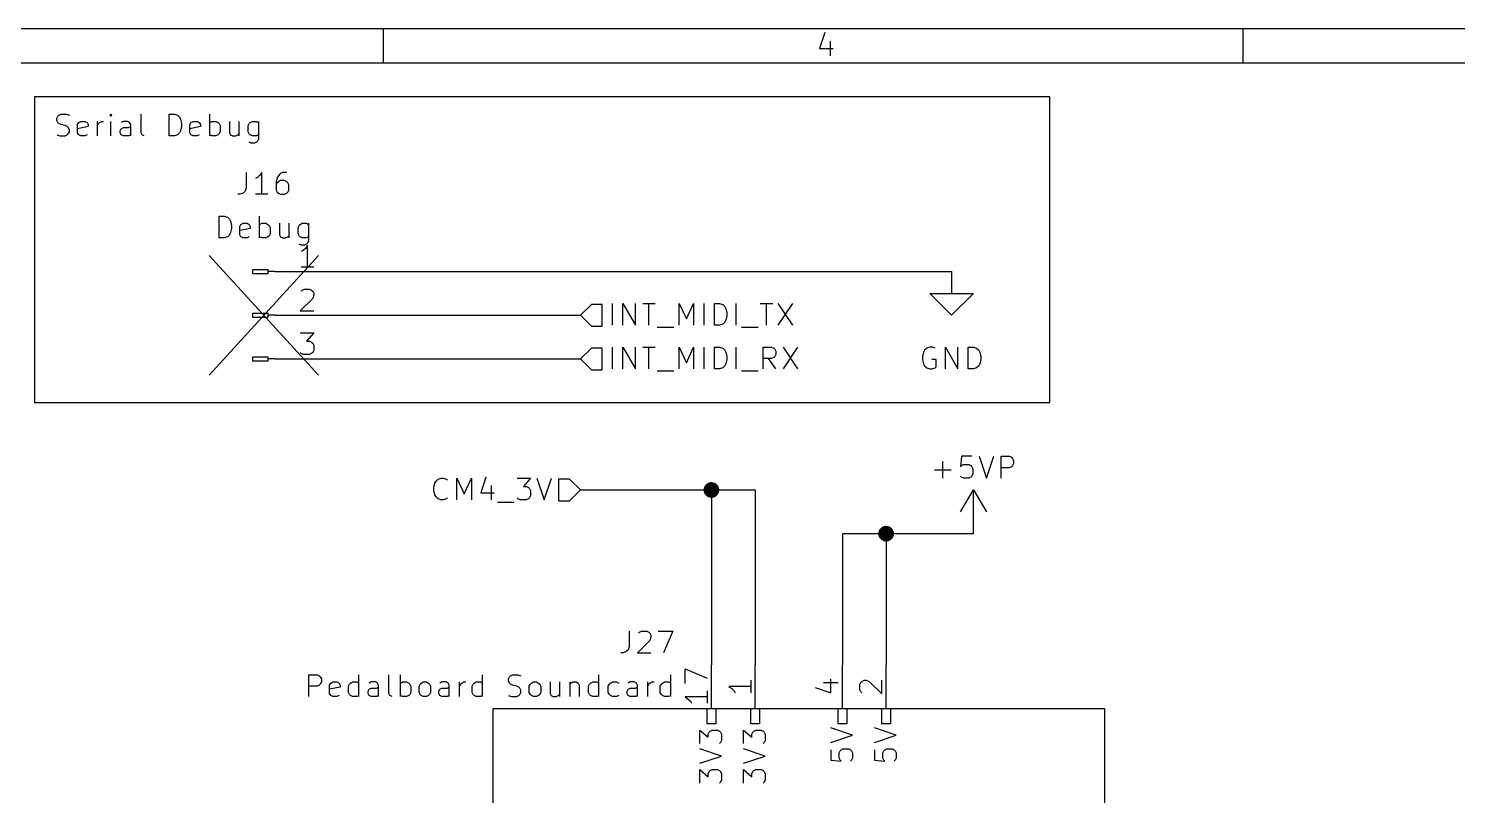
# Model space of a CAD drawing. Header units: millimetres. Extents: x 10 to 287, y -200 to -10.
# Drawn here: x 139.4 to 222.5, y -54.6 to -10 of the extents above; entities that cross this region are included whole.
import ezdxf

# ---------------------------------------------------------------- set-up
doc = ezdxf.new("R2010")
doc.units = ezdxf.units.MM
for name, color, linetype in [('GRAYTHREE', 253, 'CONTINUOUS'), ('GREENSIXTYFIVE', 129, 'CONTINUOUS'), ('LIGHTBLUE', 172, 'CONTINUOUS'), ('LIGHTGREEN', 92, 'CONTINUOUS'), ('LIGHTRED', 12, 'CONTINUOUS'), ('PURERED', 1, 'CONTINUOUS'), ('RED', 14, 'CONTINUOUS'), ('WHITE', 250, 'CONTINUOUS'), ('YELLOWTHREE', 44, 'CONTINUOUS')]:
    doc.layers.add(name, color=color, linetype=linetype)

msp = doc.modelspace()

# ---------------------------------------------------------------- linework, layer by layer
at = {"layer": 'GRAYTHREE', "linetype": 'CONTINUOUS'}
for p, q in [((152.0069, -18.3592), (152.0069, -19.2664)), ((152.6721, -18.6616), (152.5512, -18.7221)), ((152.7931, -18.5407), (152.6721, -18.6616)), ((152.914, -18.3592), (152.7931, -18.5407)), ((152.914, -19.6292), (152.914, -18.3592)), ((153.8211, -18.6616), (153.7607, -18.9035)), ((153.7607, -18.9035), (153.7607, -19.3873)), ((153.8211, -18.964), (153.7607, -19.0849)), ((153.9421, -18.4802), (153.8211, -18.6616)), ((153.8816, -18.9035), (153.8211, -18.964)), ((154.0026, -18.843), (153.8816, -18.9035)), ((154.0026, -18.4197), (153.9421, -18.4802)), ((154.1235, -18.3592), (154.0026, -18.4197)), ((154.2445, -18.843), (154.0026, -18.843)), ((154.3654, -18.3592), (154.1235, -18.3592)), ((154.3654, -18.9035), (154.2445, -18.843)), ((154.4259, -18.964), (154.3654, -18.9035)), ((154.4864, -19.0849), (154.4259, -18.964)), ((154.4864, -19.3873), (154.4864, -19.0849)), ((151.644, -19.6292), (151.5231, -19.6292)), ((151.8255, -19.5688), (151.644, -19.6292)), ((151.9464, -19.4478), (151.8255, -19.5688)), ((152.0069, -19.2664), (151.9464, -19.4478)), ((153.2769, -19.6292), (152.5512, -19.6292)), ((153.7607, -19.3873), (153.8211, -19.5083)), ((153.8211, -19.5083), (153.8816, -19.5688)), ((153.8816, -19.5688), (154.0026, -19.6292)), ((154.0026, -19.6292), (154.2445, -19.6292)), ((154.2445, -19.6292), (154.3654, -19.5688)), ((154.3654, -19.5688), (154.4259, -19.5083)), ((154.4259, -19.5083), (154.4864, -19.3873)), ((150.4345, -22.1692), (150.4345, -20.8992)), ((150.4345, -20.8992), (150.7369, -20.8992)), ((150.7369, -20.8992), (150.9183, -20.9597)), ((150.9183, -20.9597), (151.0393, -21.0807)), ((151.0393, -21.0807), (151.0998, -21.2016)), ((151.0998, -21.2016), (151.1602, -21.4435)), ((151.1602, -21.4435), (151.1602, -21.6249)), ((151.6441, -21.504), (151.7045, -21.383)), ((151.6441, -21.9878), (151.6441, -21.504)), ((151.7045, -21.383), (151.8255, -21.3226)), ((151.8255, -21.3226), (152.0674, -21.3226)), ((152.0674, -21.3226), (152.1883, -21.383)), ((152.1883, -21.383), (152.2488, -21.504)), ((152.2488, -21.504), (152.2488, -21.6249)), ((152.7931, -22.1692), (152.7931, -20.8992)), ((152.7931, -21.383), (152.9141, -21.3226)), ((152.9141, -21.3226), (153.156, -21.3226)), ((153.156, -21.3226), (153.2769, -21.383)), ((153.2769, -21.383), (153.3374, -21.4435)), ((153.3374, -21.4435), (153.3979, -21.5645)), ((153.3979, -21.5645), (153.3979, -21.9273)), ((153.9421, -21.3226), (153.9421, -21.9878)), ((154.4864, -21.3226), (154.4864, -22.1692)), ((155.0307, -21.5645), (155.0911, -21.4435)), ((155.0307, -21.9273), (155.0307, -21.5645)), ((155.0911, -21.4435), (155.1516, -21.383)), ((155.1516, -21.383), (155.2726, -21.3226)), ((155.2726, -21.3226), (155.5145, -21.3226)), ((155.5145, -21.3226), (155.6354, -21.383)), ((155.6354, -21.3226), (155.6354, -22.3507)), ((150.7369, -22.1692), (150.4345, -22.1692)), ((150.9183, -22.1088), (150.7369, -22.1692)), ((151.0393, -21.9878), (150.9183, -22.1088)), ((151.0998, -21.8668), (151.0393, -21.9878)), ((151.1602, -21.6249), (151.0998, -21.8668)), ((152.2488, -21.6249), (151.6441, -21.7459)), ((151.7045, -22.1088), (151.6441, -21.9878)), ((151.8255, -22.1692), (151.7045, -22.1088)), ((152.0674, -22.1692), (151.8255, -22.1692)), ((152.1883, -22.1088), (152.0674, -22.1692)), ((152.9141, -22.1692), (152.7931, -22.1088)), ((153.156, -22.1692), (152.9141, -22.1692)), ((153.2769, -22.1088), (153.156, -22.1692)), ((153.3374, -22.0483), (153.2769, -22.1088)), ((153.3979, -21.9273), (153.3374, -22.0483)), ((153.9421, -21.9878), (154.0026, -22.1088)), ((154.0026, -22.1088), (154.1236, -22.1692)), ((154.1236, -22.1692), (154.305, -22.1692)), ((154.305, -22.1692), (154.4259, -22.1088)), ((154.4259, -22.1088), (154.4864, -22.0483)), ((155.0911, -22.0483), (155.0307, -21.9273)), ((155.1516, -22.1088), (155.0911, -22.0483)), ((155.2726, -22.1692), (155.1516, -22.1088)), ((155.5145, -22.1692), (155.2726, -22.1692)), ((155.6354, -22.1088), (155.5145, -22.1692)), ((155.6354, -22.3507), (155.5749, -22.4716)), ((155.2121, -22.5926), (155.0911, -22.5321)), ((155.3935, -22.5926), (155.2121, -22.5926)), ((155.3331, -22.9053), (155.2122, -22.9658)), ((155.4541, -22.7844), (155.3331, -22.9053)), ((155.5145, -22.5321), (155.3935, -22.5926)), ((155.575, -22.6029), (155.4541, -22.7844)), ((155.5749, -22.4716), (155.5145, -22.5321)), ((155.575, -23.8729), (155.575, -22.6029)), ((152.4, -24.257), (152.4, -24.003)), ((152.4, -24.003), (153.2636, -24.003)), ((153.2636, -24.003), (153.2636, -24.257)), ((155.9379, -23.8729), (155.2122, -23.8729)), ((153.2636, -24.257), (152.4, -24.257)), ((153.67, -24.13), (153.2636, -24.13)), ((153.67, -24.13), (157.48, -24.13)), ((155.8774, -25.6872), (155.1517, -26.4129)), ((155.2122, -25.2639), (155.2726, -25.2034)), ((155.2726, -25.2034), (155.3936, -25.1429)), ((155.3936, -25.1429), (155.696, -25.1429)), ((155.696, -25.1429), (155.8169, -25.2034)), ((155.8169, -25.2034), (155.8774, -25.2639)), ((155.8774, -25.2639), (155.9379, -25.3848)), ((155.9379, -25.5058), (155.8774, -25.6872)), ((155.9379, -25.3848), (155.9379, -25.5058)), ((152.4, -26.797), (152.4, -26.543)), ((152.4, -26.543), (153.2636, -26.543)), ((153.2636, -26.543), (153.2636, -26.797)), ((155.1517, -26.4129), (155.9379, -26.4129)), ((153.2636, -26.797), (152.4, -26.797)), ((153.67, -26.67), (153.2636, -26.67)), ((153.67, -26.67), (157.48, -26.67)), ((155.1517, -27.6829), (155.9379, -27.6829)), ((155.9379, -27.6829), (155.5145, -28.1667)), ((155.5145, -28.1667), (155.696, -28.1667)), ((155.696, -28.1667), (155.8169, -28.2272)), ((155.8169, -28.2272), (155.8774, -28.2877)), ((152.4, -29.337), (152.4, -29.083)), ((152.4, -29.083), (153.2636, -29.083)), ((153.2636, -29.083), (153.2636, -29.337)), ((155.2122, -28.8925), (155.1517, -28.832)), ((155.3331, -28.9529), (155.2122, -28.8925)), ((155.696, -28.9529), (155.3331, -28.9529)), ((155.8169, -28.8925), (155.696, -28.9529)), ((155.8774, -28.832), (155.8169, -28.8925)), ((155.8774, -28.2877), (155.9379, -28.4086)), ((155.9379, -28.711), (155.8774, -28.832)), ((155.9379, -28.4086), (155.9379, -28.711)), ((153.2636, -29.337), (152.4, -29.337)), ((153.67, -29.21), (153.2636, -29.21)), ((153.67, -29.21), (157.48, -29.21))]:
    msp.add_line(p, q, dxfattribs=at)
at = {"layer": 'GREENSIXTYFIVE', "linetype": 'CONTINUOUS'}
for p, q in [((191.4071, -28.8216), (191.3467, -29.0635)), ((191.3467, -29.0635), (191.3467, -29.2449)), ((191.4676, -28.7007), (191.4071, -28.8216)), ((191.5886, -28.5797), (191.4676, -28.7007)), ((191.77, -28.5192), (191.5886, -28.5797)), ((191.9514, -28.5192), (191.77, -28.5192)), ((192.0724, -28.5797), (191.9514, -28.5192)), ((192.6771, -29.7892), (192.6771, -28.5192)), ((192.6771, -28.5192), (193.4028, -29.7892)), ((193.4028, -29.7892), (193.4028, -28.5192)), ((194.0076, -29.7892), (194.0076, -28.5192)), ((194.0076, -28.5192), (194.31, -28.5192)), ((194.31, -28.5192), (194.4914, -28.5797)), ((194.4914, -28.5797), (194.6124, -28.7007)), ((194.6124, -28.7007), (194.6729, -28.8216)), ((194.6729, -28.8216), (194.7333, -29.0635)), ((194.7333, -29.0635), (194.7333, -29.2449)), ((191.3467, -29.2449), (191.4071, -29.4868)), ((191.4071, -29.4868), (191.4676, -29.6078)), ((191.4676, -29.6078), (191.5886, -29.7288)), ((191.5886, -29.7288), (191.77, -29.7892)), ((191.77, -29.7892), (191.8909, -29.7892)), ((192.1328, -29.2449), (191.8909, -29.2449)), ((191.8909, -29.7892), (192.0724, -29.7288)), ((192.0724, -29.7288), (192.1328, -29.6683)), ((192.1328, -29.6683), (192.1328, -29.2449)), ((194.31, -29.7892), (194.0076, -29.7892)), ((194.4914, -29.7288), (194.31, -29.7892)), ((194.6124, -29.6078), (194.4914, -29.7288)), ((194.6729, -29.4868), (194.6124, -29.6078)), ((194.7333, -29.2449), (194.6729, -29.4868)), ((193.6145, -34.8692), (193.5541, -35.474)), ((194.2193, -34.8692), (193.6145, -34.8692)), ((194.6426, -34.8692), (195.0659, -36.1392)), ((195.0659, -36.1392), (195.4893, -34.8692)), ((195.9126, -36.1392), (195.9126, -34.8692)), ((195.9126, -34.8692), (196.3964, -34.8692)), ((196.3964, -34.8692), (196.5174, -34.9297)), ((192.0421, -35.6554), (193.0098, -35.6554)), ((192.5259, -36.1392), (192.5259, -35.1716)), ((193.5541, -35.474), (193.6145, -35.4135)), ((193.6145, -35.4135), (193.7355, -35.353)), ((193.7355, -35.353), (194.0379, -35.353)), ((194.0379, -35.353), (194.1588, -35.4135)), ((194.1588, -35.4135), (194.2193, -35.474)), ((194.2193, -35.474), (194.2798, -35.5949)), ((194.2798, -35.5949), (194.2798, -35.8973)), ((196.3964, -35.5345), (195.9126, -35.5345)), ((196.5174, -35.474), (196.3964, -35.5345)), ((196.5174, -34.9297), (196.5779, -34.9902)), ((196.5779, -35.4135), (196.5174, -35.474)), ((196.5779, -34.9902), (196.6383, -35.1111)), ((196.6383, -35.2926), (196.5779, -35.4135)), ((196.6383, -35.1111), (196.6383, -35.2926)), ((193.6145, -36.0788), (193.5541, -36.0183)), ((193.7355, -36.1392), (193.6145, -36.0788)), ((194.0379, -36.1392), (193.7355, -36.1392)), ((194.1588, -36.0788), (194.0379, -36.1392)), ((194.2193, -36.0183), (194.1588, -36.0788)), ((194.2798, -35.8973), (194.2193, -36.0183)), ((174.2815, -45.0292), (174.2815, -45.9364)), ((175.491, -45.5735), (174.7653, -46.2992)), ((174.8258, -45.1502), (174.8862, -45.0897)), ((174.8862, -45.0897), (175.0072, -45.0292)), ((175.0072, -45.0292), (175.3096, -45.0292)), ((175.3096, -45.0292), (175.4305, -45.0897)), ((175.4305, -45.0897), (175.491, -45.1502)), ((175.491, -45.1502), (175.5515, -45.2711)), ((175.5515, -45.3921), (175.491, -45.5735)), ((175.5515, -45.2711), (175.5515, -45.3921)), ((175.9748, -45.0292), (176.8214, -45.0292)), ((176.8214, -45.0292), (176.2772, -46.2992)), ((173.9186, -46.2992), (173.7977, -46.2992)), ((174.1001, -46.2388), (173.9186, -46.2992)), ((174.221, -46.1178), (174.1001, -46.2388)), ((174.2815, -45.9364), (174.221, -46.1178)), ((174.7653, -46.2992), (175.5515, -46.2992)), ((155.6553, -48.8392), (155.6553, -47.5692)), ((155.6553, -47.5692), (156.1391, -47.5692)), ((156.1391, -47.5692), (156.2601, -47.6297)), ((156.2601, -48.174), (156.1391, -48.2345)), ((156.2601, -47.6297), (156.3206, -47.6902)), ((156.3206, -48.1135), (156.2601, -48.174)), ((156.3206, -47.6902), (156.381, -47.8111)), ((156.381, -47.9926), (156.3206, -48.1135)), ((156.381, -47.8111), (156.381, -47.9926)), ((156.8649, -48.174), (156.9253, -48.053)), ((156.8649, -48.6578), (156.8649, -48.174)), ((156.9253, -48.053), (157.0463, -47.9926)), ((157.0463, -47.9926), (157.2882, -47.9926)), ((157.2882, -47.9926), (157.4091, -48.053)), ((157.4091, -48.053), (157.4696, -48.174)), ((157.4696, -48.174), (157.4696, -48.2949)), ((157.9535, -48.2345), (158.0139, -48.1135)), ((158.0139, -48.1135), (158.0744, -48.053)), ((158.0744, -48.053), (158.1954, -47.9926)), ((158.1954, -47.9926), (158.4373, -47.9926)), ((158.4373, -47.9926), (158.5582, -48.053)), ((158.5582, -48.8392), (158.5582, -47.5692)), ((159.2839, -47.9926), (159.1629, -48.053)), ((159.5258, -47.9926), (159.2839, -47.9926)), ((159.6467, -48.053), (159.5258, -47.9926)), ((159.7072, -48.174), (159.6467, -48.053)), ((159.7072, -48.8392), (159.7072, -48.174)), ((160.3119, -48.6578), (160.3119, -47.5692)), ((160.9771, -48.8392), (160.9771, -47.5692)), ((160.9771, -48.053), (161.0981, -47.9926)), ((161.0981, -47.9926), (161.34, -47.9926)), ((161.34, -47.9926), (161.4609, -48.053)), ((161.4609, -48.053), (161.5214, -48.1135)), ((161.5214, -48.1135), (161.5819, -48.2345)), ((162.0657, -48.2345), (162.1261, -48.1135)), ((162.1261, -48.1135), (162.1866, -48.053)), ((162.1866, -48.053), (162.3076, -47.9926)), ((162.3076, -47.9926), (162.489, -47.9926)), ((162.489, -47.9926), (162.6099, -48.053)), ((162.6099, -48.053), (162.6704, -48.1135)), ((162.6704, -48.1135), (162.7309, -48.2345)), ((163.3961, -47.9926), (163.2751, -48.053)), ((163.638, -47.9926), (163.3961, -47.9926)), ((163.7589, -48.053), (163.638, -47.9926)), ((163.8194, -48.174), (163.7589, -48.053)), ((163.8194, -48.8392), (163.8194, -48.174)), ((164.4241, -48.8392), (164.4241, -47.9926)), ((164.4241, -48.2345), (164.4846, -48.1135)), ((164.4846, -48.1135), (164.5451, -48.053)), ((164.5451, -48.053), (164.666, -47.9926)), ((164.666, -47.9926), (164.787, -47.9926)), ((165.1499, -48.2345), (165.2103, -48.1135)), ((165.2103, -48.1135), (165.2708, -48.053)), ((165.2708, -48.053), (165.3918, -47.9926)), ((165.3918, -47.9926), (165.6337, -47.9926)), ((165.6337, -47.9926), (165.7546, -48.053)), ((165.7546, -48.8392), (165.7546, -47.5692)), ((167.2665, -47.8111), (167.3269, -47.6902)), ((167.2665, -47.9321), (167.2665, -47.8111)), ((167.3269, -48.053), (167.2665, -47.9321)), ((167.3269, -47.6902), (167.3874, -47.6297)), ((167.3874, -48.1135), (167.3269, -48.053)), ((167.3874, -47.6297), (167.5084, -47.5692)), ((167.5084, -48.174), (167.3874, -48.1135)), ((167.5084, -47.5692), (167.8107, -47.5692)), ((167.7503, -48.2345), (167.5084, -48.174)), ((167.8107, -47.5692), (167.9922, -47.6297)), ((168.476, -48.2345), (168.5364, -48.1135)), ((168.5364, -48.1135), (168.5969, -48.053)), ((168.5969, -48.053), (168.7179, -47.9926)), ((168.7179, -47.9926), (168.8993, -47.9926)), ((168.8993, -47.9926), (169.0202, -48.053)), ((169.0202, -48.053), (169.0807, -48.1135)), ((169.0807, -48.1135), (169.1412, -48.2345)), ((169.6854, -47.9926), (169.6854, -48.6578)), ((170.2297, -47.9926), (170.2297, -48.8392)), ((170.8344, -47.9926), (170.8344, -48.8392)), ((170.8344, -48.1135), (170.8949, -48.053)), ((170.8949, -48.053), (171.0159, -47.9926)), ((171.0159, -47.9926), (171.1973, -47.9926)), ((171.1973, -47.9926), (171.3182, -48.053)), ((171.3182, -48.053), (171.3787, -48.174)), ((171.3787, -48.174), (171.3787, -48.8392)), ((171.923, -48.2345), (171.9834, -48.1135)), ((171.9834, -48.1135), (172.0439, -48.053)), ((172.0439, -48.053), (172.1649, -47.9926)), ((172.1649, -47.9926), (172.4068, -47.9926)), ((172.4068, -47.9926), (172.5277, -48.053)), ((172.5277, -48.8392), (172.5277, -47.5692)), ((173.072, -48.2345), (173.1324, -48.1135)), ((173.1324, -48.1135), (173.1929, -48.053)), ((173.1929, -48.053), (173.3139, -47.9926)), ((173.3139, -47.9926), (173.5558, -47.9926)), ((173.5558, -47.9926), (173.6767, -48.053)), ((174.342, -47.9926), (174.221, -48.053)), ((174.5839, -47.9926), (174.342, -47.9926)), ((174.7048, -48.053), (174.5839, -47.9926)), ((174.7653, -48.174), (174.7048, -48.053)), ((174.7653, -48.8392), (174.7653, -48.174)), ((175.37, -48.8392), (175.37, -47.9926)), ((175.37, -48.2345), (175.4305, -48.1135)), ((175.4305, -48.1135), (175.491, -48.053)), ((175.491, -48.053), (175.6119, -47.9926)), ((175.6119, -47.9926), (175.7329, -47.9926)), ((176.0958, -48.2345), (176.1562, -48.1135)), ((176.1562, -48.1135), (176.2167, -48.053)), ((176.2167, -48.053), (176.3377, -47.9926)), ((176.3377, -47.9926), (176.5796, -47.9926)), ((176.5796, -47.9926), (176.7005, -48.053)), ((176.7005, -48.8392), (176.7005, -47.5692)), ((156.1391, -48.2345), (155.6553, -48.2345)), ((157.4696, -48.2949), (156.8649, -48.4159)), ((156.9253, -48.7788), (156.8649, -48.6578)), ((157.0463, -48.8392), (156.9253, -48.7788)), ((157.2882, -48.8392), (157.0463, -48.8392)), ((157.4091, -48.7788), (157.2882, -48.8392)), ((157.9535, -48.5973), (157.9535, -48.2345)), ((158.0139, -48.7183), (157.9535, -48.5973)), ((158.0744, -48.7788), (158.0139, -48.7183)), ((158.1954, -48.8392), (158.0744, -48.7788)), ((158.4373, -48.8392), (158.1954, -48.8392)), ((158.5582, -48.7788), (158.4373, -48.8392)), ((159.1025, -48.5368), (159.1629, -48.4159)), ((159.1025, -48.6578), (159.1025, -48.5368)), ((159.1629, -48.7788), (159.1025, -48.6578)), ((159.1629, -48.4159), (159.2839, -48.3554)), ((159.2839, -48.8392), (159.1629, -48.7788)), ((159.2839, -48.3554), (159.5863, -48.3554)), ((159.5863, -48.8392), (159.2839, -48.8392)), ((159.5863, -48.3554), (159.7072, -48.2949)), ((159.7072, -48.7788), (159.5863, -48.8392)), ((160.3724, -48.7788), (160.3119, -48.6578)), ((160.4934, -48.8392), (160.3724, -48.7788)), ((161.0981, -48.8392), (160.9771, -48.7788)), ((161.34, -48.8392), (161.0981, -48.8392)), ((161.4609, -48.7788), (161.34, -48.8392)), ((161.5214, -48.7183), (161.4609, -48.7788)), ((161.5819, -48.5973), (161.5214, -48.7183)), ((161.5819, -48.2345), (161.5819, -48.5973)), ((162.0657, -48.5973), (162.0657, -48.2345)), ((162.1261, -48.7183), (162.0657, -48.5973)), ((162.1866, -48.7788), (162.1261, -48.7183)), ((162.3076, -48.8392), (162.1866, -48.7788)), ((162.489, -48.8392), (162.3076, -48.8392)), ((162.6099, -48.7788), (162.489, -48.8392)), ((162.6704, -48.7183), (162.6099, -48.7788)), ((162.7309, -48.5973), (162.6704, -48.7183)), ((162.7309, -48.2345), (162.7309, -48.5973)), ((163.2147, -48.5368), (163.2751, -48.4159)), ((163.2147, -48.6578), (163.2147, -48.5368)), ((163.2751, -48.7788), (163.2147, -48.6578)), ((163.2751, -48.4159), (163.3961, -48.3554)), ((163.3961, -48.8392), (163.2751, -48.7788)), ((163.3961, -48.3554), (163.6985, -48.3554)), ((163.6985, -48.8392), (163.3961, -48.8392)), ((163.6985, -48.3554), (163.8194, -48.2949)), ((163.8194, -48.7788), (163.6985, -48.8392)), ((165.1499, -48.5973), (165.1499, -48.2345)), ((165.2103, -48.7183), (165.1499, -48.5973)), ((165.2708, -48.7788), (165.2103, -48.7183)), ((165.3918, -48.8392), (165.2708, -48.7788)), ((165.6337, -48.8392), (165.3918, -48.8392)), ((165.7546, -48.7788), (165.6337, -48.8392)), ((167.2665, -48.7788), (167.4479, -48.8392)), ((167.4479, -48.8392), (167.7503, -48.8392)), ((167.8712, -48.2949), (167.7503, -48.2345)), ((167.7503, -48.8392), (167.8712, -48.7788)), ((167.9317, -48.3554), (167.8712, -48.2949)), ((167.8712, -48.7788), (167.9317, -48.7183)), ((167.9922, -48.4764), (167.9317, -48.3554)), ((167.9317, -48.7183), (167.9922, -48.5973)), ((167.9922, -48.5973), (167.9922, -48.4764)), ((168.476, -48.5973), (168.476, -48.2345)), ((168.5364, -48.7183), (168.476, -48.5973)), ((168.5969, -48.7788), (168.5364, -48.7183)), ((168.7179, -48.8392), (168.5969, -48.7788)), ((168.8993, -48.8392), (168.7179, -48.8392)), ((169.0202, -48.7788), (168.8993, -48.8392)), ((169.0807, -48.7183), (169.0202, -48.7788)), ((169.1412, -48.5973), (169.0807, -48.7183)), ((169.1412, -48.2345), (169.1412, -48.5973)), ((169.6854, -48.6578), (169.7459, -48.7788)), ((169.7459, -48.7788), (169.8669, -48.8392)), ((169.8669, -48.8392), (170.0483, -48.8392)), ((170.0483, -48.8392), (170.1692, -48.7788)), ((170.1692, -48.7788), (170.2297, -48.7183)), ((171.923, -48.5973), (171.923, -48.2345)), ((171.9834, -48.7183), (171.923, -48.5973)), ((172.0439, -48.7788), (171.9834, -48.7183)), ((172.1649, -48.8392), (172.0439, -48.7788)), ((172.4068, -48.8392), (172.1649, -48.8392)), ((172.5277, -48.7788), (172.4068, -48.8392)), ((173.072, -48.5973), (173.072, -48.2345)), ((173.1324, -48.7183), (173.072, -48.5973)), ((173.1929, -48.7788), (173.1324, -48.7183)), ((173.3139, -48.8392), (173.1929, -48.7788)), ((173.5558, -48.8392), (173.3139, -48.8392)), ((173.6767, -48.7788), (173.5558, -48.8392)), ((174.1606, -48.5368), (174.221, -48.4159)), ((174.1606, -48.6578), (174.1606, -48.5368)), ((174.221, -48.7788), (174.1606, -48.6578)), ((174.221, -48.4159), (174.342, -48.3554)), ((174.342, -48.8392), (174.221, -48.7788)), ((174.342, -48.3554), (174.6444, -48.3554)), ((174.6444, -48.8392), (174.342, -48.8392)), ((174.6444, -48.3554), (174.7653, -48.2949)), ((174.7653, -48.7788), (174.6444, -48.8392)), ((176.0958, -48.5973), (176.0958, -48.2345)), ((176.1562, -48.7183), (176.0958, -48.5973)), ((176.2167, -48.7788), (176.1562, -48.7183)), ((176.3377, -48.8392), (176.2167, -48.7788)), ((176.5796, -48.8392), (176.3377, -48.8392)), ((176.7005, -48.7788), (176.5796, -48.8392)), ((187.2775, -51.0903), (186.0075, -50.6669)), ((189.8175, -51.0903), (188.5475, -50.6669)), ((178.3875, -51.574), (178.3875, -50.7878)), ((178.3875, -50.7878), (178.8713, -51.2112)), ((178.8713, -51.0297), (178.9318, -50.9088)), ((178.8713, -51.2112), (178.8713, -51.0297)), ((178.9318, -50.9088), (178.9923, -50.8483)), ((178.9923, -50.8483), (179.1132, -50.7878)), ((179.1132, -50.7878), (179.4156, -50.7878)), ((179.4156, -50.7878), (179.5366, -50.8483)), ((179.5366, -50.8483), (179.5971, -50.9088)), ((179.5971, -51.5135), (179.5366, -51.574)), ((179.5971, -50.9088), (179.6575, -51.0297)), ((179.6575, -51.3926), (179.5971, -51.5135)), ((179.6575, -51.0297), (179.6575, -51.3926)), ((180.9275, -51.574), (180.9275, -50.7878)), ((180.9275, -50.7878), (181.4113, -51.2112)), ((181.4113, -51.0297), (181.4718, -50.9088)), ((181.4113, -51.2112), (181.4113, -51.0297)), ((181.4718, -50.9088), (181.5323, -50.8483)), ((181.5323, -50.8483), (181.6532, -50.7878)), ((181.6532, -50.7878), (181.9556, -50.7878)), ((181.9556, -50.7878), (182.0766, -50.8483)), ((182.0766, -50.8483), (182.1371, -50.9088)), ((182.1371, -51.5135), (182.0766, -51.574)), ((182.1371, -50.9088), (182.1975, -51.0297)), ((182.1975, -51.3926), (182.1371, -51.5135)), ((182.1975, -51.0297), (182.1975, -51.3926)), ((186.0075, -51.5136), (187.2775, -51.0903)), ((188.5475, -51.5136), (189.8175, -51.0903)), ((179.6575, -52.2998), (178.3875, -51.8764)), ((178.3875, -52.7231), (179.6575, -52.2998)), ((182.1975, -52.2998), (180.9275, -51.8764)), ((180.9275, -52.7231), (182.1975, -52.2998)), ((186.0075, -51.9369), (186.0075, -52.5417)), ((186.4913, -52.1183), (186.5518, -51.9974)), ((186.4913, -52.4207), (186.4913, -52.1183)), ((186.5518, -51.9974), (186.6123, -51.9369)), ((186.6123, -51.9369), (186.7332, -51.8764)), ((186.7332, -51.8764), (187.0356, -51.8764)), ((187.0356, -51.8764), (187.1566, -51.9369)), ((187.1566, -51.9369), (187.2171, -51.9974)), ((187.2171, -51.9974), (187.2775, -52.1183)), ((187.2775, -52.1183), (187.2775, -52.4207)), ((188.5475, -51.9369), (188.5475, -52.5417)), ((189.0313, -52.1183), (189.0918, -51.9974)), ((189.0313, -52.4207), (189.0313, -52.1183)), ((189.0918, -51.9974), (189.1523, -51.9369)), ((189.1523, -51.9369), (189.2732, -51.8764)), ((189.2732, -51.8764), (189.5756, -51.8764)), ((189.5756, -51.8764), (189.6966, -51.9369)), ((189.6966, -51.9369), (189.7571, -51.9974)), ((189.7571, -51.9974), (189.8175, -52.1183)), ((189.8175, -52.1183), (189.8175, -52.4207)), ((178.3875, -53.8721), (178.3875, -53.0859)), ((178.3875, -53.0859), (178.8713, -53.5093)), ((178.9318, -53.2069), (178.9923, -53.1464)), ((178.9923, -53.1464), (179.1132, -53.0859)), ((179.1132, -53.0859), (179.4156, -53.0859)), ((179.4156, -53.0859), (179.5366, -53.1464)), ((179.5366, -53.1464), (179.5971, -53.2069)), ((180.9275, -53.8721), (180.9275, -53.0859)), ((180.9275, -53.0859), (181.4113, -53.5093)), ((181.4718, -53.2069), (181.5323, -53.1464)), ((181.5323, -53.1464), (181.6532, -53.0859)), ((181.6532, -53.0859), (181.9556, -53.0859)), ((181.9556, -53.0859), (182.0766, -53.1464)), ((182.0766, -53.1464), (182.1371, -53.2069)), ((186.0075, -52.5417), (186.6123, -52.6021)), ((186.5518, -52.5417), (186.4913, -52.4207)), ((186.6123, -52.6021), (186.5518, -52.5417)), ((187.2171, -52.5417), (187.1566, -52.6021)), ((187.2775, -52.4207), (187.2171, -52.5417)), ((188.5475, -52.5417), (189.1523, -52.6021)), ((189.0918, -52.5417), (189.0313, -52.4207)), ((189.1523, -52.6021), (189.0918, -52.5417)), ((189.7571, -52.5417), (189.6966, -52.6021)), ((189.8175, -52.4207), (189.7571, -52.5417)), ((178.8713, -53.3278), (178.9318, -53.2069)), ((178.8713, -53.5093), (178.8713, -53.3278)), ((179.5971, -53.8116), (179.5366, -53.8721)), ((179.5971, -53.2069), (179.6575, -53.3278)), ((179.6575, -53.6907), (179.5971, -53.8116)), ((179.6575, -53.3278), (179.6575, -53.6907)), ((181.4113, -53.3278), (181.4718, -53.2069)), ((181.4113, -53.5093), (181.4113, -53.3278)), ((182.1371, -53.8116), (182.0766, -53.8721)), ((182.1371, -53.2069), (182.1975, -53.3278)), ((182.1975, -53.6907), (182.1371, -53.8116)), ((182.1975, -53.3278), (182.1975, -53.6907))]:
    msp.add_line(p, q, dxfattribs=at)
at = {"layer": 'LIGHTBLUE', "linetype": 'CONTINUOUS'}
for p, q in [((139.7, -13.97), (139.7, -31.75)), ((198.755, -13.97), (139.7, -13.97)), ((198.755, -31.75), (198.755, -13.97)), ((140.9988, -15.2165), (141.0592, -15.0956)), ((140.9988, -15.3375), (140.9988, -15.2165)), ((141.0592, -15.4584), (140.9988, -15.3375)), ((141.0592, -15.0956), (141.1197, -15.0351)), ((141.1197, -15.5189), (141.0592, -15.4584)), ((141.1197, -15.0351), (141.2407, -14.9746)), ((141.2407, -15.5794), (141.1197, -15.5189)), ((141.2407, -14.9746), (141.543, -14.9746)), ((141.4826, -15.6399), (141.2407, -15.5794)), ((141.6035, -15.7003), (141.4826, -15.6399)), ((141.543, -14.9746), (141.7245, -15.0351)), ((141.664, -15.7608), (141.6035, -15.7003)), ((141.7245, -15.8818), (141.664, -15.7608)), ((142.2083, -15.5794), (142.2687, -15.4584)), ((142.2083, -16.0632), (142.2083, -15.5794)), ((142.813, -15.7003), (142.2083, -15.8213)), ((142.2687, -15.4584), (142.3897, -15.398)), ((142.3897, -15.398), (142.6316, -15.398)), ((142.6316, -15.398), (142.7525, -15.4584)), ((142.7525, -15.4584), (142.813, -15.5794)), ((142.813, -15.5794), (142.813, -15.7003)), ((143.3573, -16.2446), (143.3573, -15.398)), ((143.3573, -15.6399), (143.4178, -15.5189)), ((143.4178, -15.5189), (143.4783, -15.4584)), ((143.4783, -15.4584), (143.5992, -15.398)), ((143.5992, -15.398), (143.7202, -15.398)), ((144.1435, -14.9746), (144.0831, -15.0351)), ((144.0831, -15.0351), (144.1435, -15.0956)), ((144.204, -15.0351), (144.1435, -14.9746)), ((144.1435, -14.9746), (144.1435, -15.0956)), ((144.1435, -15.0956), (144.204, -15.0351)), ((144.1435, -16.2446), (144.1435, -15.398)), ((144.8693, -15.398), (144.7483, -15.4584)), ((144.7483, -15.8213), (144.8693, -15.7608)), ((145.1112, -15.398), (144.8693, -15.398)), ((144.8693, -15.7608), (145.1717, -15.7608)), ((145.2321, -15.4584), (145.1112, -15.398)), ((145.1717, -15.7608), (145.2926, -15.7003)), ((145.2926, -15.5794), (145.2321, -15.4584)), ((145.2926, -16.2446), (145.2926, -15.5794)), ((145.8973, -16.0632), (145.8973, -14.9746)), ((147.5301, -16.2446), (147.5301, -14.9746)), ((147.5301, -14.9746), (147.8325, -14.9746)), ((147.8325, -14.9746), (148.0139, -15.0351)), ((148.0139, -15.0351), (148.1349, -15.1561)), ((148.1349, -15.1561), (148.1954, -15.277)), ((148.1954, -15.277), (148.2558, -15.5189)), ((148.2558, -15.7003), (148.1954, -15.9422)), ((148.2558, -15.5189), (148.2558, -15.7003)), ((148.7397, -15.5794), (148.8001, -15.4584)), ((148.7397, -16.0632), (148.7397, -15.5794)), ((149.3444, -15.7003), (148.7397, -15.8213)), ((148.8001, -15.4584), (148.9211, -15.398)), ((148.9211, -15.398), (149.163, -15.398)), ((149.163, -15.398), (149.2839, -15.4584)), ((149.2839, -15.4584), (149.3444, -15.5794)), ((149.3444, -15.5794), (149.3444, -15.7003)), ((149.8887, -16.2446), (149.8887, -14.9746)), ((149.8887, -15.4584), (150.0097, -15.398)), ((150.0097, -15.398), (150.2516, -15.398)), ((150.2516, -15.398), (150.3725, -15.4584)), ((150.3725, -15.4584), (150.433, -15.5189)), ((150.433, -15.5189), (150.4935, -15.6399)), ((150.4935, -15.6399), (150.4935, -16.0027)), ((151.0377, -15.398), (151.0377, -16.0632)), ((151.582, -15.398), (151.582, -16.2446)), ((152.1263, -15.6399), (152.1867, -15.5189)), ((152.1263, -16.0027), (152.1263, -15.6399)), ((152.1867, -15.5189), (152.2472, -15.4584)), ((152.2472, -15.4584), (152.3682, -15.398)), ((152.3682, -15.398), (152.6101, -15.398)), ((152.6101, -15.398), (152.731, -15.4584)), ((152.731, -15.398), (152.731, -16.4261)), ((140.9988, -16.1842), (141.1802, -16.2446)), ((141.1802, -16.2446), (141.4826, -16.2446)), ((141.4826, -16.2446), (141.6035, -16.1842)), ((141.6035, -16.1842), (141.664, -16.1237)), ((141.664, -16.1237), (141.7245, -16.0027)), ((141.7245, -16.0027), (141.7245, -15.8818)), ((142.2687, -16.1842), (142.2083, -16.0632)), ((142.3897, -16.2446), (142.2687, -16.1842)), ((142.6316, -16.2446), (142.3897, -16.2446)), ((142.7525, -16.1842), (142.6316, -16.2446)), ((144.6879, -15.9422), (144.7483, -15.8213)), ((144.6879, -16.0632), (144.6879, -15.9422)), ((144.7483, -16.1842), (144.6879, -16.0632)), ((144.8693, -16.2446), (144.7483, -16.1842)), ((145.1717, -16.2446), (144.8693, -16.2446)), ((145.2926, -16.1842), (145.1717, -16.2446)), ((145.9578, -16.1842), (145.8973, -16.0632)), ((146.0788, -16.2446), (145.9578, -16.1842)), ((147.8325, -16.2446), (147.5301, -16.2446)), ((148.0139, -16.1842), (147.8325, -16.2446)), ((148.1349, -16.0632), (148.0139, -16.1842)), ((148.1954, -15.9422), (148.1349, -16.0632)), ((148.8001, -16.1842), (148.7397, -16.0632)), ((148.9211, -16.2446), (148.8001, -16.1842)), ((149.163, -16.2446), (148.9211, -16.2446)), ((149.2839, -16.1842), (149.163, -16.2446)), ((150.0097, -16.2446), (149.8887, -16.1842)), ((150.2516, -16.2446), (150.0097, -16.2446)), ((150.3725, -16.1842), (150.2516, -16.2446)), ((150.433, -16.1237), (150.3725, -16.1842)), ((150.4935, -16.0027), (150.433, -16.1237)), ((151.0377, -16.0632), (151.0982, -16.1842)), ((151.0982, -16.1842), (151.2192, -16.2446)), ((151.2192, -16.2446), (151.4006, -16.2446)), ((151.4006, -16.2446), (151.5215, -16.1842)), ((151.5215, -16.1842), (151.582, -16.1237)), ((152.1867, -16.1237), (152.1263, -16.0027)), ((152.2472, -16.1842), (152.1867, -16.1237)), ((152.3077, -16.668), (152.1867, -16.6075)), ((152.3682, -16.2446), (152.2472, -16.1842)), ((152.6101, -16.2446), (152.3682, -16.2446)), ((152.6101, -16.6075), (152.4891, -16.668)), ((152.731, -16.1842), (152.6101, -16.2446)), ((152.6705, -16.547), (152.6101, -16.6075)), ((152.731, -16.4261), (152.6705, -16.547)), ((152.4891, -16.668), (152.3077, -16.668)), ((139.7, -31.75), (198.755, -31.75))]:
    msp.add_line(p, q, dxfattribs=at)
at = {"layer": 'LIGHTGREEN', "linetype": 'CONTINUOUS'}
for p, q in [((157.48, -24.13), (193.04, -24.13)), ((157.48, -26.67), (171.45, -26.67)), ((157.48, -29.21), (171.45, -29.21)), ((171.45, -36.83), (179.07, -36.83)), ((179.07, -36.83), (179.07, -46.99)), ((179.07, -36.83), (181.61, -36.83)), ((181.61, -36.83), (181.61, -46.99)), ((186.69, -39.37), (186.69, -46.99)), ((189.23, -39.37), (186.69, -39.37)), ((194.31, -39.37), (189.23, -39.37)), ((189.23, -39.37), (189.23, -46.99))]:
    msp.add_line(p, q, dxfattribs=at)
at = {"layer": 'LIGHTGREEN', "const_width": 0.4572}
for points in [[(178.8414, -36.83, 1), (179.2986, -36.83, 1)], [(189.0014, -39.37, 1), (189.4586, -39.37, 1)]]:
    msp.add_lwpolyline(points, format="xyb", close=True, dxfattribs=at)
at = {"layer": 'LIGHTRED', "linetype": 'CONTINUOUS'}
for p, q in [((177.5429, -48.0785), (177.5429, -47.2319)), ((177.5429, -47.2319), (178.8129, -47.7761)), ((181.3529, -47.897), (181.3529, -48.6227)), ((185.5863, -48.018), (186.4329, -48.018)), ((186.0096, -48.6227), (186.0096, -47.8366)), ((187.7029, -48.1389), (187.7634, -48.018)), ((187.7029, -48.4413), (187.7029, -48.1389)), ((187.7634, -48.018), (187.8239, -47.9575)), ((187.8239, -47.9575), (187.9448, -47.897)), ((187.9448, -47.897), (188.0658, -47.897)), ((188.0658, -47.897), (188.2472, -47.9575)), ((188.2472, -47.9575), (188.9729, -48.6832)), ((188.9729, -48.6832), (188.9729, -47.897)), ((178.8129, -48.8647), (177.5429, -48.8647)), ((177.5429, -48.8647), (177.7244, -48.9856)), ((177.7244, -48.9856), (177.8453, -49.1066)), ((178.8129, -48.5018), (178.8129, -49.2275)), ((181.3529, -48.2599), (180.0829, -48.2599)), ((180.0829, -48.2599), (180.2644, -48.3808)), ((180.2644, -48.3808), (180.3853, -48.5018)), ((180.3853, -48.5018), (180.4458, -48.6227)), ((185.1025, -48.3204), (186.0096, -48.6227)), ((187.7634, -48.5623), (187.7029, -48.4413)), ((187.8239, -48.6227), (187.7634, -48.5623)), ((177.8453, -49.1066), (177.9058, -49.2275))]:
    msp.add_line(p, q, dxfattribs=at)
at = {"layer": 'PURERED', "linetype": 'CONTINUOUS'}
for p, q in [((149.8549, -23.1861), (156.2151, -30.1539)), ((156.2151, -23.1861), (149.8549, -30.1539))]:
    msp.add_line(p, q, dxfattribs=at)
at = {"layer": 'RED', "linetype": 'CONTINUOUS'}
for p, q in [((10, -10), (287.0022, -10)), ((160, -12), (160, -10)), ((185.6557, -10.2318), (185.3462, -11.1603)), ((185.9652, -10.727), (185.9652, -11.5937)), ((210, -12), (210, -10)), ((185.3462, -11.1603), (186.1509, -11.1603)), ((12, -12), (285.0022, -12)), ((193.04, -24.13), (193.04, -25.4)), ((193.04, -26.67), (191.77, -25.4)), ((191.77, -25.4), (193.04, -25.4)), ((193.04, -25.4), (194.31, -25.4)), ((194.31, -25.4), (193.04, -26.67)), ((193.548, -38.1), (194.31, -36.83)), ((194.31, -36.83), (195.072, -38.1)), ((194.31, -39.37), (194.31, -36.83)), ((179.07, -49.53), (179.07, -46.99)), ((181.61, -49.53), (181.61, -46.99)), ((186.69, -49.53), (186.69, -46.99)), ((189.23, -49.53), (189.23, -46.99)), ((166.37, -146.05), (166.37, -49.53)), ((166.37, -49.53), (201.93, -49.53)), ((178.816, -50.419), (178.816, -49.53)), ((178.816, -49.53), (179.324, -49.53)), ((179.324, -49.53), (179.324, -50.419)), ((181.356, -50.419), (181.356, -49.53)), ((181.356, -49.53), (181.864, -49.53)), ((181.864, -49.53), (181.864, -50.419)), ((186.436, -50.419), (186.436, -49.53)), ((186.436, -49.53), (186.944, -49.53)), ((186.944, -49.53), (186.944, -50.419)), ((188.976, -50.419), (188.976, -49.53)), ((188.976, -49.53), (189.484, -49.53)), ((189.484, -49.53), (189.484, -50.419)), ((201.93, -49.53), (201.93, -146.05)), ((179.324, -50.419), (178.816, -50.419)), ((181.864, -50.419), (181.356, -50.419)), ((186.944, -50.419), (186.436, -50.419)), ((189.484, -50.419), (188.976, -50.419))]:
    msp.add_line(p, q, dxfattribs=at)
at = {"layer": 'WHITE', "linetype": 'CONTINUOUS'}
for p, q in [((166.37, -146.05), (166.37, -49.53)), ((166.37, -49.53), (201.93, -49.53)), ((201.93, -49.53), (201.93, -146.05))]:
    msp.add_line(p, q, dxfattribs=at)
at = {"layer": 'YELLOWTHREE', "linetype": 'CONTINUOUS'}
for p, q in [((172.085, -26.035), (171.45, -26.67)), ((172.72, -26.035), (172.085, -26.035)), ((172.72, -27.305), (172.72, -26.035)), ((173.3172, -27.2492), (173.3172, -25.9792)), ((173.922, -27.2492), (173.922, -25.9792)), ((173.922, -25.9792), (174.6477, -27.2492)), ((174.6477, -27.2492), (174.6477, -25.9792)), ((175.0711, -25.9792), (175.7968, -25.9792)), ((175.434, -27.2492), (175.434, -25.9792)), ((177.1877, -27.2492), (177.1877, -25.9792)), ((177.1877, -25.9792), (177.6111, -26.8864)), ((177.6111, -26.8864), (178.0344, -25.9792)), ((178.0344, -25.9792), (178.0344, -27.2492)), ((178.6391, -27.2492), (178.6391, -25.9792)), ((179.2439, -27.2492), (179.2439, -25.9792)), ((179.2439, -25.9792), (179.5463, -25.9792)), ((179.5463, -25.9792), (179.7277, -26.0397)), ((179.7277, -26.0397), (179.8487, -26.1607)), ((179.8487, -26.1607), (179.9092, -26.2816)), ((179.9092, -26.2816), (179.9696, -26.5235)), ((179.9696, -26.5235), (179.9696, -26.7049)), ((180.5139, -27.2492), (180.5139, -25.9792)), ((181.9049, -25.9792), (182.6306, -25.9792)), ((182.2678, -27.2492), (182.2678, -25.9792)), ((182.933, -25.9792), (183.7796, -27.2492)), ((183.7796, -25.9792), (182.933, -27.2492)), ((171.45, -26.67), (172.085, -27.305)), ((172.085, -27.305), (172.72, -27.305)), ((175.9178, -27.3702), (176.8854, -27.3702)), ((179.5463, -27.2492), (179.2439, -27.2492)), ((179.7277, -27.1888), (179.5463, -27.2492)), ((179.8487, -27.0678), (179.7277, -27.1888)), ((179.9092, -26.9468), (179.8487, -27.0678)), ((179.9696, -26.7049), (179.9092, -26.9468)), ((180.8164, -27.3702), (181.784, -27.3702)), ((172.085, -28.575), (171.45, -29.21)), ((172.72, -28.575), (172.085, -28.575)), ((172.72, -29.845), (172.72, -28.575)), ((173.3172, -29.7892), (173.3172, -28.5192)), ((173.922, -29.7892), (173.922, -28.5192)), ((173.922, -28.5192), (174.6477, -29.7892)), ((174.6477, -29.7892), (174.6477, -28.5192)), ((175.0711, -28.5192), (175.7968, -28.5192)), ((175.434, -29.7892), (175.434, -28.5192)), ((177.1877, -29.7892), (177.1877, -28.5192)), ((177.1877, -28.5192), (177.6111, -29.4264)), ((177.6111, -29.4264), (178.0344, -28.5192)), ((178.0344, -28.5192), (178.0344, -29.7892)), ((178.6391, -29.7892), (178.6391, -28.5192)), ((179.2439, -29.7892), (179.2439, -28.5192)), ((179.2439, -28.5192), (179.5463, -28.5192)), ((179.5463, -28.5192), (179.7277, -28.5797)), ((179.7277, -28.5797), (179.8487, -28.7007)), ((179.8487, -28.7007), (179.9092, -28.8216)), ((179.9092, -28.8216), (179.9696, -29.0635)), ((179.9696, -29.0635), (179.9696, -29.2449)), ((180.5139, -29.7892), (180.5139, -28.5192)), ((182.0863, -29.7892), (182.0863, -28.5192)), ((182.0863, -28.5192), (182.5701, -28.5192)), ((182.5701, -28.5192), (182.6911, -28.5797)), ((182.6911, -28.5797), (182.7516, -28.6402)), ((182.7516, -29.0635), (182.6911, -29.124)), ((182.7516, -28.6402), (182.812, -28.7611)), ((182.812, -28.9426), (182.7516, -29.0635)), ((182.812, -28.7611), (182.812, -28.9426)), ((183.2354, -28.5192), (184.082, -29.7892)), ((184.082, -28.5192), (183.2354, -29.7892)), ((171.45, -29.21), (172.085, -29.845)), ((172.085, -29.845), (172.72, -29.845)), ((175.9178, -29.9102), (176.8854, -29.9102)), ((179.5463, -29.7892), (179.2439, -29.7892)), ((179.7277, -29.7288), (179.5463, -29.7892)), ((179.8487, -29.6078), (179.7277, -29.7288)), ((179.9092, -29.4868), (179.8487, -29.6078)), ((179.9696, -29.2449), (179.9092, -29.4868)), ((180.8164, -29.9102), (181.784, -29.9102)), ((182.5701, -29.1845), (182.0863, -29.1845)), ((182.812, -29.7892), (182.3887, -29.1845)), ((182.6911, -29.124), (182.5701, -29.1845)), ((162.9304, -36.6835), (162.9908, -36.4416)), ((162.9908, -36.4416), (163.0513, -36.3207)), ((163.0513, -36.3207), (163.1723, -36.1997)), ((163.1723, -36.1997), (163.3537, -36.1392)), ((163.3537, -36.1392), (163.4746, -36.1392)), ((163.4746, -36.1392), (163.6561, -36.1997)), ((163.6561, -36.1997), (163.7165, -36.2602)), ((164.2608, -37.4092), (164.2608, -36.1392)), ((164.2608, -36.1392), (164.6842, -37.0464)), ((164.6842, -37.0464), (165.1075, -36.1392)), ((165.1075, -36.1392), (165.1075, -37.4092)), ((165.9541, -36.0788), (165.6518, -36.9859)), ((166.2565, -36.5626), (166.2565, -37.4092)), ((167.7684, -36.1392), (168.5546, -36.1392)), ((168.5546, -36.1392), (168.1312, -36.623)), ((168.9174, -36.1392), (169.3407, -37.4092)), ((169.3407, -37.4092), (169.7641, -36.1392)), ((170.815, -36.195), (170.18, -36.195)), ((170.18, -36.195), (170.18, -37.465)), ((171.45, -36.83), (170.815, -36.195)), ((162.9304, -36.8649), (162.9304, -36.6835)), ((162.9908, -37.1068), (162.9304, -36.8649)), ((163.0513, -37.2278), (162.9908, -37.1068)), ((163.1723, -37.3488), (163.0513, -37.2278)), ((163.3537, -37.4092), (163.1723, -37.3488)), ((163.6561, -37.3488), (163.4746, -37.4092)), ((163.7165, -37.2883), (163.6561, -37.3488)), ((165.6518, -36.9859), (166.4379, -36.9859)), ((167.8289, -37.3488), (167.7684, -37.2883)), ((167.9498, -37.4092), (167.8289, -37.3488)), ((168.1312, -36.623), (168.3127, -36.623)), ((168.3127, -36.623), (168.4336, -36.6835)), ((168.4336, -37.3488), (168.3127, -37.4092)), ((168.4336, -36.6835), (168.4941, -36.744)), ((168.4941, -37.2883), (168.4336, -37.3488)), ((168.4941, -36.744), (168.5546, -36.8649)), ((168.5546, -37.1673), (168.4941, -37.2883)), ((168.5546, -36.8649), (168.5546, -37.1673)), ((170.815, -37.465), (171.45, -36.83)), ((163.4746, -37.4092), (163.3537, -37.4092)), ((166.6194, -37.5302), (167.587, -37.5302)), ((168.3127, -37.4092), (167.9498, -37.4092)), ((170.18, -37.465), (170.815, -37.465))]:
    msp.add_line(p, q, dxfattribs=at)

doc.saveas('drawing.dxf')
